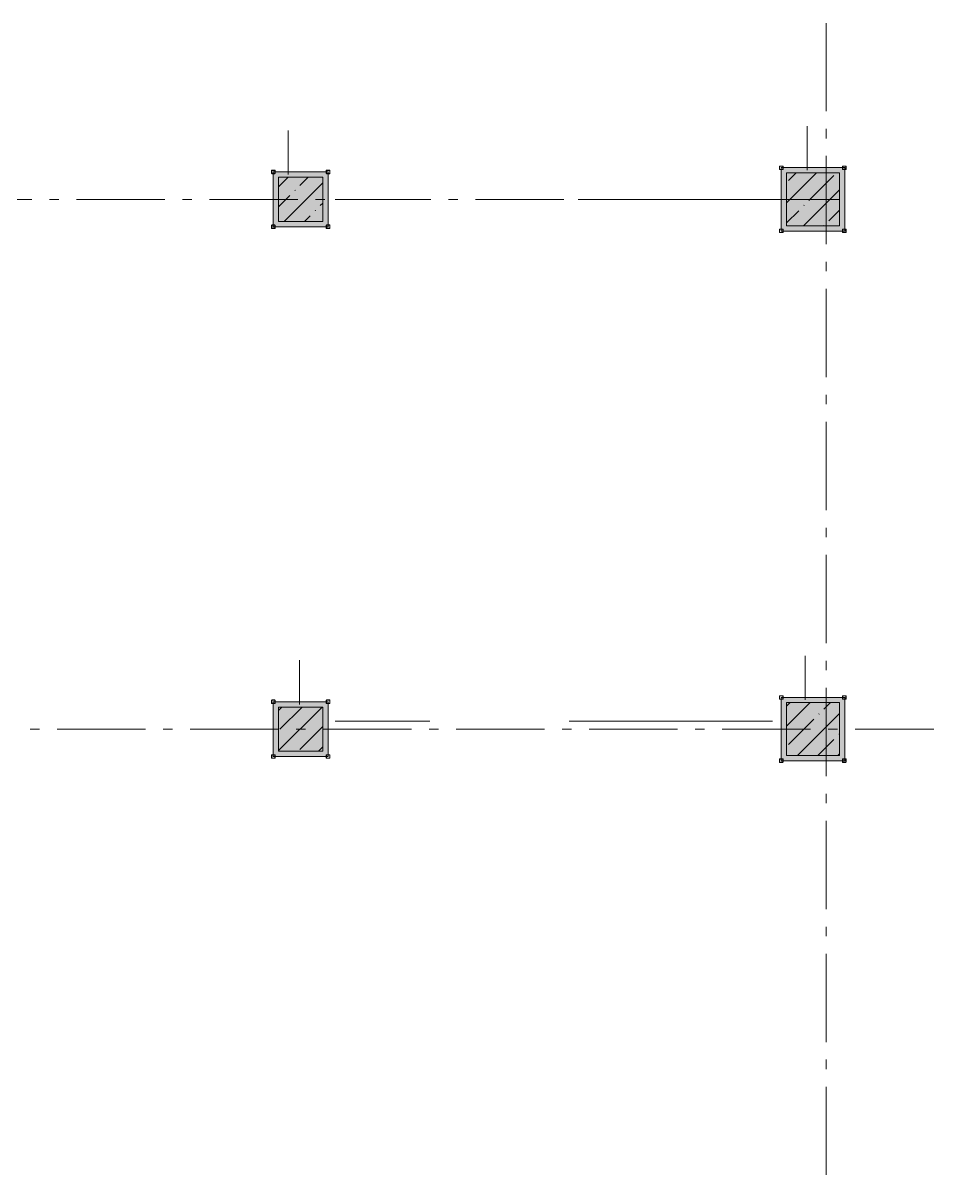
# Model space of a CAD drawing. Header units: millimetres. Extents: x -537608 to 253996, y -217170 to 186033.
# Drawn here: x -285770 to -275457, y -184449 to -171403 of the extents above; entities that cross this region are included whole.
import ezdxf

# ---------------------------------------------------------------- set-up
doc = ezdxf.new("R2010")
doc.units = ezdxf.units.MM
doc.layers.add('PDF _Геометрия', color=7, linetype='Continuous')
doc.layers.add('PDF _Сплошная заливка', color=7, linetype='Continuous', true_color=0xffffff)

msp = doc.modelspace()

# ---------------------------------------------------------------- hatches: boundary and pattern name
at = {"layer": 'PDF _Сплошная заливка', "true_color": 0x9c76cf, "transparency": 33554559}
for points in [[(-282376.1714, -173709.6424), (-282316.1707, -173709.6424), (-282316.1707, -173649.6422), (-282876.1715, -173649.6422), (-282876.1715, -173709.6424), (-282482.8826, -173709.6424)], [(-276526.1692, -173759.6426), (-276466.1685, -173759.6426), (-276466.1685, -173699.6424), (-277126.1697, -173699.6424), (-277126.1697, -173759.6426)], [(-282376.1714, -179649.6462), (-282316.1707, -179649.6462), (-282316.1707, -179089.6454), (-282376.1714, -179089.6454), (-282376.1714, -179149.6439)], [(-276526.1692, -179699.6443), (-276466.1685, -179699.6443), (-276466.1685, -179039.6452), (-276526.1692, -179039.6452), (-276526.1692, -179657.7413)], [(-282482.8826, -179709.6447), (-282316.1707, -179709.6447), (-282316.1707, -179649.6462), (-282876.1715, -179649.6462), (-282876.1715, -179709.6447)], [(-276526.1692, -179759.6449), (-276466.1685, -179759.6449), (-276466.1685, -179699.6443), (-277126.1697, -179699.6443), (-277126.1697, -179759.6449)]]:
    msp.add_hatch(color=193, dxfattribs=at).paths.add_polyline_path(points)
at = {"layer": 'PDF _Сплошная заливка', "transparency": 33554559}
msp.add_hatch(color=256, dxfattribs=at).paths.add_polyline_path([(-277126.1697, -179699.6443), (-276526.1692, -179699.6443), (-276526.1692, -179099.6459), (-277126.1697, -179099.6459), (-277126.1697, -179657.7413)])

# ---------------------------------------------------------------- linework, layer by layer
at = {"layer": 'PDF _Геометрия', "color": 253, "lineweight": 9, "true_color": 0xaaaaaa}
for p, q in [((-276676.1699, -171402.5643), (-276676.1699, -172402.5658)), ((-276676.1699, -172602.5656), (-276676.1699, -172708.3984)), ((-276676.1699, -172908.3993), (-276676.1699, -173908.3994)), ((-285670.4376, -173399.6417), (-286670.4398, -173399.6417)), ((-285364.606, -173399.6417), (-285470.4389, -173399.6417)), ((-284164.6051, -173399.6417), (-285164.6052, -173399.6417)), ((-283858.7714, -173399.6417), (-283964.6042, -173399.6417)), ((-282658.7704, -173399.6417), (-283658.7705, -173399.6417)), ((-282352.9367, -173399.6417), (-282458.7716, -173399.6417)), ((-281152.9378, -173399.6417), (-282152.938, -173399.6417)), ((-280847.1041, -173399.6417), (-280952.937, -173399.6417)), ((-279647.1032, -173399.6417), (-280647.1033, -173399.6417)), ((-279341.2695, -173399.6417), (-279447.1023, -173399.6417)), ((-278141.2685, -173399.6417), (-279141.2686, -173399.6417)), ((-277835.4348, -173399.6417), (-277941.2697, -173399.6417)), ((-276526.1692, -173399.6417), (-277635.4361, -173399.6417)), ((-276676.1699, -174108.3992), (-276676.1699, -174214.2331)), ((-276676.1699, -174414.2334), (-276676.1699, -175414.233)), ((-276676.1699, -175614.2339), (-276676.1699, -175720.0667)), ((-276676.1699, -175920.0665), (-276676.1699, -176920.0677)), ((-276676.1699, -177120.0686), (-276676.1699, -177225.9014)), ((-276676.1699, -177425.9001), (-276676.1699, -178425.9023)), ((-276676.1699, -178625.9011), (-276676.1699, -178731.7339)), ((-276676.1699, -178931.7348), (-276676.1699, -179931.7349)), ((-285688.9616, -179399.6451), (-285583.1288, -179399.6451)), ((-285383.1279, -179399.6451), (-284383.1278, -179399.6451)), ((-284183.1269, -179399.6451), (-284077.2941, -179399.6451)), ((-283877.2933, -179399.6451), (-282877.2931, -179399.6451)), ((-282677.2944, -179399.6451), (-282571.4595, -179399.6451)), ((-282371.4607, -179399.6451), (-281371.4606, -179399.6451)), ((-281171.4597, -179399.6451), (-281065.6269, -179399.6451)), ((-280865.626, -179399.6451), (-279865.6259, -179399.6451)), ((-279665.6251, -179399.6451), (-279559.7922, -179399.6451)), ((-279359.7935, -179399.6451), (-278359.7912, -179399.6451)), ((-278159.7925, -179399.6451), (-278053.9597, -179399.6451)), ((-277853.9588, -179399.6451), (-276853.9587, -179399.6451)), ((-276653.9578, -179399.6451), (-276548.125, -179399.6451)), ((-276348.1241, -179399.6451), (-275457.3822, -179399.6451)), ((-276676.1699, -180131.7358), (-276676.1699, -180237.5686)), ((-276676.1699, -180437.5694), (-276676.1699, -181437.5696)), ((-276676.1699, -181637.5683), (-276676.1699, -181743.4033)), ((-276676.1699, -181943.402), (-276676.1699, -182943.4021)), ((-276676.1699, -183143.403), (-276676.1699, -183249.2358)), ((-276676.1699, -183449.2367), (-276676.1699, -184449.2368))]:
    msp.add_line(p, q, dxfattribs=at)
at = {"layer": 'PDF _Геометрия', "lineweight": 9}
for p, q in [((-276893.9972, -173069.6432), (-276893.9972, -172569.6421)), ((-282768.5323, -173119.6429), (-282768.5323, -172619.6417)), ((-282954.9997, -173070.8139), (-282956.1709, -173073.6429)), ((-282956.1709, -173073.6429), (-282956.1709, -173105.6423)), ((-282956.1709, -173105.6423), (-282954.9997, -173108.4712)), ((-282952.1707, -173069.6432), (-282954.9997, -173070.8139)), ((-282954.9997, -173108.4712), (-282952.1707, -173109.6424)), ((-282954.1708, -173073.6429), (-282953.5852, -173072.2284)), ((-282954.1708, -173105.6423), (-282954.1708, -173073.6429)), ((-282953.5852, -173107.0567), (-282954.1708, -173105.6423)), ((-282953.5852, -173072.2284), (-282952.1707, -173071.6428)), ((-282952.1707, -173107.6423), (-282953.5852, -173107.0567)), ((-282920.1714, -173069.6432), (-282952.1707, -173069.6432)), ((-282952.1707, -173071.6428), (-282920.1714, -173071.6428)), ((-282920.1714, -173107.6423), (-282952.1707, -173107.6423)), ((-282952.1707, -173109.6424), (-282920.1714, -173109.6424)), ((-282876.1715, -173089.6425), (-282936.1721, -173089.6425)), ((-282936.1721, -173089.6425), (-282936.1721, -173709.6424)), ((-282917.3424, -173070.8139), (-282920.1714, -173069.6432)), ((-282920.1714, -173071.6428), (-282918.7569, -173072.2284)), ((-282918.7569, -173107.0567), (-282920.1714, -173107.6423)), ((-282920.1714, -173109.6424), (-282917.3424, -173108.4712)), ((-282918.7569, -173072.2284), (-282918.1713, -173073.6429)), ((-282918.1713, -173105.6423), (-282918.7569, -173107.0567)), ((-282918.1713, -173073.6429), (-282918.1713, -173105.6423)), ((-282916.1712, -173073.6429), (-282917.3424, -173070.8139)), ((-282917.3424, -173108.4712), (-282916.1712, -173105.6423)), ((-282916.1712, -173105.6423), (-282916.1712, -173073.6429)), ((-282376.1714, -173089.6425), (-282876.1715, -173089.6425)), ((-282316.1707, -173089.6425), (-282376.1714, -173089.6425)), ((-282335.0004, -173070.8139), (-282336.1717, -173073.6429)), ((-282336.1717, -173073.6429), (-282336.1717, -173105.6423)), ((-282336.1717, -173105.6423), (-282335.0004, -173108.4712)), ((-282332.1714, -173069.6432), (-282335.0004, -173070.8139)), ((-282335.0004, -173108.4712), (-282332.1714, -173109.6424)), ((-282334.1715, -173073.6429), (-282333.5859, -173072.2284)), ((-282334.1715, -173105.6423), (-282334.1715, -173073.6429)), ((-282333.5859, -173107.0567), (-282334.1715, -173105.6423)), ((-282333.5859, -173072.2284), (-282332.1714, -173071.6428)), ((-282332.1714, -173107.6423), (-282333.5859, -173107.0567)), ((-282300.1721, -173069.6432), (-282332.1714, -173069.6432)), ((-282332.1714, -173071.6428), (-282300.1721, -173071.6428)), ((-282300.1721, -173107.6423), (-282332.1714, -173107.6423)), ((-282332.1714, -173109.6424), (-282300.1721, -173109.6424)), ((-282316.1707, -173649.6422), (-282316.1707, -173089.6425)), ((-282297.3431, -173070.8139), (-282300.1721, -173069.6432)), ((-282300.1721, -173071.6428), (-282298.7576, -173072.2284)), ((-282298.7576, -173107.0567), (-282300.1721, -173107.6423)), ((-282300.1721, -173109.6424), (-282297.3431, -173108.4712)), ((-282298.7576, -173072.2284), (-282298.172, -173073.6429)), ((-282298.172, -173105.6423), (-282298.7576, -173107.0567)), ((-282298.172, -173073.6429), (-282298.172, -173105.6423)), ((-282296.1719, -173073.6429), (-282297.3431, -173070.8139)), ((-282297.3431, -173108.4712), (-282296.1719, -173105.6423)), ((-282296.1719, -173105.6423), (-282296.1719, -173073.6429)), ((-277204.998, -173023.141), (-277206.1692, -173025.9689)), ((-277206.1692, -173025.9689), (-277206.1692, -173057.9694)), ((-277206.1692, -173057.9694), (-277204.998, -173060.7967)), ((-277202.169, -173021.9703), (-277204.998, -173023.141)), ((-277204.998, -173060.7967), (-277202.169, -173061.9695)), ((-277204.1691, -173025.9689), (-277203.5835, -173024.5555)), ((-277204.1691, -173057.9694), (-277204.1691, -173025.9689)), ((-277203.5835, -173059.3838), (-277204.1691, -173057.9694)), ((-277203.5835, -173024.5555), (-277202.169, -173023.9688)), ((-277202.169, -173059.9695), (-277203.5835, -173059.3838)), ((-277170.1696, -173021.9703), (-277202.169, -173021.9703)), ((-277202.169, -173023.9688), (-277170.1696, -173023.9688)), ((-277170.1696, -173059.9695), (-277202.169, -173059.9695)), ((-277202.169, -173061.9695), (-277170.1696, -173061.9695)), ((-277126.1697, -173039.6423), (-277186.1682, -173039.6423)), ((-277186.1682, -173039.6423), (-277186.1682, -173759.6426)), ((-277167.3406, -173023.141), (-277170.1696, -173021.9703)), ((-277170.1696, -173023.9688), (-277168.7551, -173024.5555)), ((-277168.7551, -173059.3838), (-277170.1696, -173059.9695)), ((-277170.1696, -173061.9695), (-277167.3406, -173060.7967)), ((-277168.7551, -173024.5555), (-277168.1695, -173025.9689)), ((-277168.1695, -173057.9694), (-277168.7551, -173059.3838)), ((-277168.1695, -173025.9689), (-277168.1695, -173057.9694)), ((-277166.1694, -173025.9689), (-277167.3406, -173023.141)), ((-277167.3406, -173060.7967), (-277166.1694, -173057.9694)), ((-277166.1694, -173057.9694), (-277166.1694, -173025.9689)), ((-276526.1692, -173039.6423), (-277126.1697, -173039.6423)), ((-277126.1697, -173437.1429), (-276788.6682, -173099.6419)), ((-276526.1692, -173099.6419), (-277126.1697, -173099.6419)), ((-277126.1697, -173099.6419), (-277126.1697, -173699.6424)), ((-277102.8747, -173185.7515), (-277016.7651, -173099.6419)), ((-276874.7778, -173413.8496), (-276589.6534, -173128.7262)), ((-276466.1685, -173039.6423), (-276526.1692, -173039.6423)), ((-276526.1692, -173699.6424), (-276526.1692, -173099.6419)), ((-276490.992, -173023.141), (-276492.1633, -173025.9689)), ((-276492.1633, -173025.9689), (-276492.1633, -173057.9694)), ((-276492.1633, -173057.9694), (-276490.992, -173060.7967)), ((-276488.1631, -173021.9703), (-276490.992, -173023.141)), ((-276490.992, -173060.7967), (-276488.1631, -173061.9695)), ((-276490.1632, -173025.9689), (-276489.5775, -173024.5555)), ((-276490.1632, -173057.9694), (-276490.1632, -173025.9689)), ((-276489.5775, -173059.3838), (-276490.1632, -173057.9694)), ((-276489.5775, -173024.5555), (-276488.1631, -173023.9688)), ((-276488.1631, -173059.9695), (-276489.5775, -173059.3838)), ((-276456.1637, -173021.9703), (-276488.1631, -173021.9703)), ((-276488.1631, -173023.9688), (-276456.1637, -173023.9688)), ((-276456.1637, -173059.9695), (-276488.1631, -173059.9695)), ((-276488.1631, -173061.9695), (-276456.1637, -173061.9695)), ((-276466.1685, -173699.6424), (-276466.1685, -173039.6423)), ((-276453.3347, -173023.141), (-276456.1637, -173021.9703)), ((-276456.1637, -173023.9688), (-276454.7492, -173024.5555)), ((-276454.7492, -173059.3838), (-276456.1637, -173059.9695)), ((-276456.1637, -173061.9695), (-276453.3347, -173060.7967)), ((-276454.7492, -173024.5555), (-276454.1636, -173025.9689)), ((-276454.1636, -173057.9694), (-276454.7492, -173059.3838)), ((-276454.1636, -173025.9689), (-276454.1636, -173057.9694)), ((-276452.1635, -173025.9689), (-276453.3347, -173023.141)), ((-276453.3347, -173060.7967), (-276452.1635, -173057.9694)), ((-276452.1635, -173057.9694), (-276452.1635, -173025.9689)), ((-282876.1715, -173256.5826), (-282769.232, -173149.6421)), ((-282376.1714, -173149.6421), (-282876.1715, -173149.6421)), ((-282876.1715, -173149.6421), (-282876.1715, -173649.6422)), ((-282813.0339, -173649.6422), (-282376.1714, -173212.7797)), ((-282634.2655, -173242.7758), (-282541.1329, -173149.6421)), ((-282376.1714, -173649.6422), (-282376.1714, -173149.6421)), ((-282876.1715, -173484.6807), (-282748.3161, -173356.8258)), ((-282691.2908, -173299.8), (-282686.55, -173295.0592)), ((-276932.4705, -173699.6424), (-276526.1692, -173293.3406)), ((-282406.1664, -173470.8749), (-282376.1714, -173440.8777)), ((-281166.1699, -173399.6417), (-282236.1712, -173399.6417)), ((-279486.1698, -173399.6417), (-277186.1682, -173399.6417)), ((-276931.8009, -173470.8749), (-276927.0601, -173466.1324)), ((-282876.1715, -173649.6422), (-282376.1714, -173649.6422)), ((-282584.9348, -173649.6422), (-282520.217, -173584.9233)), ((-282463.1917, -173527.8991), (-282458.4508, -173523.1572)), ((-282316.1707, -173709.6424), (-282316.1707, -173649.6422)), ((-277126.1697, -173665.2425), (-276988.8262, -173527.8991)), ((-276646.6787, -173641.9492), (-276526.1692, -173521.4386)), ((-282954.9997, -173690.8142), (-282956.1709, -173693.6422)), ((-282956.1709, -173693.6422), (-282956.1709, -173725.6432)), ((-282956.1709, -173725.6432), (-282954.9997, -173728.4721)), ((-282952.1707, -173689.643), (-282954.9997, -173690.8142)), ((-282954.9997, -173728.4721), (-282952.1707, -173729.6428)), ((-282954.1708, -173693.6422), (-282953.5852, -173692.2287)), ((-282954.1708, -173725.6432), (-282954.1708, -173693.6422)), ((-282953.5852, -173727.0577), (-282954.1708, -173725.6432)), ((-282953.5852, -173692.2287), (-282952.1707, -173691.6431)), ((-282952.1707, -173727.6427), (-282953.5852, -173727.0577)), ((-282920.1714, -173689.643), (-282952.1707, -173689.643)), ((-282952.1707, -173691.6431), (-282920.1714, -173691.6431)), ((-282920.1714, -173727.6427), (-282952.1707, -173727.6427)), ((-282952.1707, -173729.6428), (-282920.1714, -173729.6428)), ((-282936.1721, -173709.6424), (-282876.1715, -173709.6424)), ((-282917.3424, -173690.8142), (-282920.1714, -173689.643)), ((-282920.1714, -173691.6431), (-282918.7569, -173692.2287)), ((-282918.7569, -173727.0577), (-282920.1714, -173727.6427)), ((-282920.1714, -173729.6428), (-282917.3424, -173728.4721)), ((-282918.7569, -173692.2287), (-282918.1713, -173693.6422)), ((-282918.1713, -173725.6432), (-282918.7569, -173727.0577)), ((-282918.1713, -173693.6422), (-282918.1713, -173725.6432)), ((-282916.1712, -173693.6422), (-282917.3424, -173690.8142)), ((-282917.3424, -173728.4721), (-282916.1712, -173725.6432)), ((-282916.1712, -173725.6432), (-282916.1712, -173693.6422)), ((-282876.1715, -173709.6424), (-282316.1707, -173709.6424)), ((-282335.0004, -173690.8142), (-282336.1717, -173693.6422)), ((-282336.1717, -173693.6422), (-282336.1717, -173725.6432)), ((-282336.1717, -173725.6432), (-282335.0004, -173728.4721)), ((-282332.1714, -173689.643), (-282335.0004, -173690.8142)), ((-282335.0004, -173728.4721), (-282332.1714, -173729.6428)), ((-282334.1715, -173693.6422), (-282333.5859, -173692.2287)), ((-282334.1715, -173725.6432), (-282334.1715, -173693.6422)), ((-282333.5859, -173727.0577), (-282334.1715, -173725.6432)), ((-282333.5859, -173692.2287), (-282332.1714, -173691.6431)), ((-282332.1714, -173727.6427), (-282333.5859, -173727.0577)), ((-282300.1721, -173689.643), (-282332.1714, -173689.643)), ((-282332.1714, -173691.6431), (-282300.1721, -173691.6431)), ((-282300.1721, -173727.6427), (-282332.1714, -173727.6427)), ((-282332.1714, -173729.6428), (-282300.1721, -173729.6428)), ((-282297.3431, -173690.8142), (-282300.1721, -173689.643)), ((-282300.1721, -173691.6431), (-282298.7576, -173692.2287)), ((-282298.7576, -173727.0577), (-282300.1721, -173727.6427)), ((-282300.1721, -173729.6428), (-282297.3431, -173728.4721)), ((-282298.7576, -173692.2287), (-282298.172, -173693.6422)), ((-282298.172, -173725.6432), (-282298.7576, -173727.0577)), ((-282298.172, -173693.6422), (-282298.172, -173725.6432)), ((-282296.1719, -173693.6422), (-282297.3431, -173690.8142)), ((-282297.3431, -173728.4721), (-282296.1719, -173725.6432)), ((-282296.1719, -173725.6432), (-282296.1719, -173693.6422)), ((-277204.998, -173737.57), (-277206.1692, -173740.3989)), ((-277206.1692, -173740.3989), (-277206.1692, -173772.3994)), ((-277206.1692, -173772.3994), (-277204.998, -173775.2273)), ((-277202.169, -173736.3988), (-277204.998, -173737.57)), ((-277204.998, -173775.2273), (-277202.169, -173776.3985)), ((-277204.1691, -173740.3989), (-277203.5835, -173738.9844)), ((-277204.1691, -173772.3994), (-277204.1691, -173740.3989)), ((-277203.5835, -173773.8134), (-277204.1691, -173772.3994)), ((-277203.5835, -173738.9844), (-277202.169, -173738.3989)), ((-277202.169, -173774.3984), (-277203.5835, -173773.8134)), ((-277170.1696, -173736.3988), (-277202.169, -173736.3988)), ((-277202.169, -173738.3989), (-277170.1696, -173738.3989)), ((-277170.1696, -173774.3984), (-277202.169, -173774.3984)), ((-277202.169, -173776.3985), (-277170.1696, -173776.3985)), ((-277186.1682, -173759.6426), (-277126.1697, -173759.6426)), ((-277167.3406, -173737.57), (-277170.1696, -173736.3988)), ((-277170.1696, -173738.3989), (-277168.7551, -173738.9844)), ((-277168.7551, -173773.8134), (-277170.1696, -173774.3984)), ((-277170.1696, -173776.3985), (-277167.3406, -173775.2273)), ((-277168.7551, -173738.9844), (-277168.1695, -173740.3989)), ((-277168.1695, -173772.3994), (-277168.7551, -173773.8134)), ((-277168.1695, -173740.3989), (-277168.1695, -173772.3994)), ((-277166.1694, -173740.3989), (-277167.3406, -173737.57)), ((-277167.3406, -173775.2273), (-277166.1694, -173772.3994)), ((-277166.1694, -173772.3994), (-277166.1694, -173740.3989)), ((-277126.1697, -173699.6424), (-276526.1692, -173699.6424)), ((-277126.1697, -173759.6426), (-276466.1685, -173759.6426)), ((-276703.704, -173698.9728), (-276698.961, -173694.2305)), ((-276490.992, -173737.57), (-276492.1633, -173740.3989)), ((-276492.1633, -173740.3989), (-276492.1633, -173772.3994)), ((-276492.1633, -173772.3994), (-276490.992, -173775.2273)), ((-276488.1631, -173736.3988), (-276490.992, -173737.57)), ((-276490.992, -173775.2273), (-276488.1631, -173776.3985)), ((-276490.1632, -173740.3989), (-276489.5775, -173738.9844)), ((-276490.1632, -173772.3994), (-276490.1632, -173740.3989)), ((-276489.5775, -173773.8134), (-276490.1632, -173772.3994)), ((-276489.5775, -173738.9844), (-276488.1631, -173738.3989)), ((-276488.1631, -173774.3984), (-276489.5775, -173773.8134)), ((-276456.1637, -173736.3988), (-276488.1631, -173736.3988)), ((-276488.1631, -173738.3989), (-276456.1637, -173738.3989)), ((-276456.1637, -173774.3984), (-276488.1631, -173774.3984)), ((-276488.1631, -173776.3985), (-276456.1637, -173776.3985)), ((-276466.1685, -173759.6426), (-276466.1685, -173699.6424)), ((-276453.3347, -173737.57), (-276456.1637, -173736.3988)), ((-276456.1637, -173738.3989), (-276454.7492, -173738.9844)), ((-276454.7492, -173773.8134), (-276456.1637, -173774.3984)), ((-276456.1637, -173776.3985), (-276453.3347, -173775.2273)), ((-276454.7492, -173738.9844), (-276454.1636, -173740.3989)), ((-276454.1636, -173772.3994), (-276454.7492, -173773.8134)), ((-276454.1636, -173740.3989), (-276454.1636, -173772.3994)), ((-276452.1635, -173740.3989), (-276453.3347, -173737.57)), ((-276453.3347, -173775.2273), (-276452.1635, -173772.3994)), ((-276452.1635, -173772.3994), (-276452.1635, -173740.3989)), ((-276915.503, -179069.6444), (-276915.503, -178569.6444)), ((-282640.6317, -179119.6447), (-282640.6317, -178619.6446)), ((-282954.9997, -179070.8157), (-282956.1709, -179073.6446)), ((-282956.1709, -179073.6446), (-282956.1709, -179105.644)), ((-282956.1709, -179105.644), (-282954.9997, -179108.473)), ((-282952.1707, -179069.6444), (-282954.9997, -179070.8157)), ((-282954.9997, -179108.473), (-282952.1707, -179109.6442)), ((-282954.1708, -179073.6446), (-282953.5852, -179072.2302)), ((-282954.1708, -179105.644), (-282954.1708, -179073.6446)), ((-282953.5852, -179107.0585), (-282954.1708, -179105.644)), ((-282953.5852, -179072.2302), (-282952.1707, -179071.6445)), ((-282952.1707, -179107.6441), (-282953.5852, -179107.0585)), ((-282920.1714, -179069.6444), (-282952.1707, -179069.6444)), ((-282952.1707, -179071.6445), (-282920.1714, -179071.6445)), ((-282920.1714, -179107.6441), (-282952.1707, -179107.6441)), ((-282952.1707, -179109.6442), (-282920.1714, -179109.6442)), ((-282876.1715, -179089.6454), (-282936.1721, -179089.6454)), ((-282936.1721, -179089.6454), (-282936.1721, -179709.6447)), ((-282917.3424, -179070.8157), (-282920.1714, -179069.6444)), ((-282920.1714, -179071.6445), (-282918.7569, -179072.2302)), ((-282918.7569, -179107.0585), (-282920.1714, -179107.6441)), ((-282920.1714, -179109.6442), (-282917.3424, -179108.473)), ((-282918.7569, -179072.2302), (-282918.1713, -179073.6446)), ((-282918.1713, -179105.644), (-282918.7569, -179107.0585)), ((-282918.1713, -179073.6446), (-282918.1713, -179105.644)), ((-282916.1712, -179073.6446), (-282917.3424, -179070.8157)), ((-282917.3424, -179108.473), (-282916.1712, -179105.644)), ((-282916.1712, -179105.644), (-282916.1712, -179073.6446)), ((-282376.1714, -179089.6454), (-282876.1715, -179089.6454)), ((-282316.1707, -179089.6454), (-282376.1714, -179089.6454)), ((-282335.0004, -179070.8157), (-282336.1717, -179073.6446)), ((-282336.1717, -179073.6446), (-282336.1717, -179105.644)), ((-282336.1717, -179105.644), (-282335.0004, -179108.473)), ((-282332.1714, -179069.6444), (-282335.0004, -179070.8157)), ((-282335.0004, -179108.473), (-282332.1714, -179109.6442)), ((-282334.1715, -179073.6446), (-282333.5859, -179072.2302)), ((-282334.1715, -179105.644), (-282334.1715, -179073.6446)), ((-282333.5859, -179107.0585), (-282334.1715, -179105.644)), ((-282333.5859, -179072.2302), (-282332.1714, -179071.6445)), ((-282332.1714, -179107.6441), (-282333.5859, -179107.0585)), ((-282300.1721, -179069.6444), (-282332.1714, -179069.6444)), ((-282332.1714, -179071.6445), (-282300.1721, -179071.6445)), ((-282300.1721, -179107.6441), (-282332.1714, -179107.6441)), ((-282332.1714, -179109.6442), (-282300.1721, -179109.6442)), ((-282316.1707, -179649.6462), (-282316.1707, -179089.6454)), ((-282297.3431, -179070.8157), (-282300.1721, -179069.6444)), ((-282300.1721, -179071.6445), (-282298.7576, -179072.2302)), ((-282298.7576, -179107.0585), (-282300.1721, -179107.6441)), ((-282300.1721, -179109.6442), (-282297.3431, -179108.473)), ((-282298.7576, -179072.2302), (-282298.172, -179073.6446)), ((-282298.172, -179105.644), (-282298.7576, -179107.0585)), ((-282298.172, -179073.6446), (-282298.172, -179105.644)), ((-282296.1719, -179073.6446), (-282297.3431, -179070.8157)), ((-282297.3431, -179108.473), (-282296.1719, -179105.644)), ((-282296.1719, -179105.644), (-282296.1719, -179073.6446)), ((-277204.998, -179023.1428), (-277206.1692, -179025.9718)), ((-277206.1692, -179025.9718), (-277206.1692, -179057.9711)), ((-277206.1692, -179057.9711), (-277204.998, -179060.8001)), ((-277202.169, -179021.9716), (-277204.998, -179023.1428)), ((-277204.998, -179060.8001), (-277202.169, -179061.9713)), ((-277204.1691, -179025.9718), (-277203.5835, -179024.5573)), ((-277204.1691, -179057.9711), (-277204.1691, -179025.9718)), ((-277203.5835, -179059.3856), (-277204.1691, -179057.9711)), ((-277203.5835, -179024.5573), (-277202.169, -179023.9716)), ((-277202.169, -179059.9712), (-277203.5835, -179059.3856)), ((-277170.1696, -179021.9716), (-277202.169, -179021.9716)), ((-277202.169, -179023.9716), (-277170.1696, -179023.9716)), ((-277170.1696, -179059.9712), (-277202.169, -179059.9712)), ((-277202.169, -179061.9713), (-277170.1696, -179061.9713)), ((-277126.1697, -179039.6452), (-277186.1682, -179039.6452)), ((-277186.1682, -179039.6452), (-277186.1682, -179759.6449)), ((-277167.3406, -179023.1428), (-277170.1696, -179021.9716)), ((-277170.1696, -179023.9716), (-277168.7551, -179024.5573)), ((-277168.7551, -179059.3856), (-277170.1696, -179059.9712)), ((-277170.1696, -179061.9713), (-277167.3406, -179060.8001)), ((-277168.7551, -179024.5573), (-277168.1695, -179025.9718)), ((-277168.1695, -179057.9711), (-277168.7551, -179059.3856)), ((-277168.1695, -179025.9718), (-277168.1695, -179057.9711)), ((-277166.1694, -179025.9718), (-277167.3406, -179023.1428)), ((-277167.3406, -179060.8001), (-277166.1694, -179057.9711)), ((-277166.1694, -179057.9711), (-277166.1694, -179025.9718)), ((-276526.1692, -179039.6452), (-277126.1697, -179039.6452)), ((-277126.1697, -179367.7081), (-276858.1074, -179099.6459)), ((-277126.1697, -179139.609), (-277086.2044, -179099.6459)), ((-276526.1692, -179099.6459), (-277126.1697, -179099.6459)), ((-277126.1697, -179099.6459), (-277126.1697, -179699.6443)), ((-276703.704, -179173.3394), (-276630.0083, -179099.6459)), ((-276466.1685, -179039.6452), (-276526.1692, -179039.6452)), ((-276526.1692, -179699.6443), (-276526.1692, -179099.6459)), ((-276490.992, -179023.1428), (-276492.1633, -179025.9718)), ((-276492.1633, -179025.9718), (-276492.1633, -179057.9711)), ((-276492.1633, -179057.9711), (-276490.992, -179060.8001)), ((-276488.1631, -179021.9716), (-276490.992, -179023.1428)), ((-276490.992, -179060.8001), (-276488.1631, -179061.9713)), ((-276490.1632, -179025.9718), (-276489.5775, -179024.5573)), ((-276490.1632, -179057.9711), (-276490.1632, -179025.9718)), ((-276489.5775, -179059.3856), (-276490.1632, -179057.9711)), ((-276489.5775, -179024.5573), (-276488.1631, -179023.9716)), ((-276488.1631, -179059.9712), (-276489.5775, -179059.3856)), ((-276456.1637, -179021.9716), (-276488.1631, -179021.9716)), ((-276488.1631, -179023.9716), (-276456.1637, -179023.9716)), ((-276456.1637, -179059.9712), (-276488.1631, -179059.9712)), ((-276488.1631, -179061.9713), (-276456.1637, -179061.9713)), ((-276466.1685, -179699.6443), (-276466.1685, -179039.6452)), ((-276453.3347, -179023.1428), (-276456.1637, -179021.9716)), ((-276456.1637, -179023.9716), (-276454.7492, -179024.5573)), ((-276454.7492, -179059.3856), (-276456.1637, -179059.9712)), ((-276456.1637, -179061.9713), (-276453.3347, -179060.8001)), ((-276454.7492, -179024.5573), (-276454.1636, -179025.9718)), ((-276454.1636, -179057.9711), (-276454.7492, -179059.3856)), ((-276454.1636, -179025.9718), (-276454.1636, -179057.9711)), ((-276452.1635, -179025.9718), (-276453.3347, -179023.1428)), ((-276453.3347, -179060.8001), (-276452.1635, -179057.9711)), ((-276452.1635, -179057.9711), (-276452.1635, -179025.9718)), ((-282876.1715, -179187.1463), (-282838.6691, -179149.6439)), ((-282876.1715, -179643.3445), (-282382.4731, -179149.6439)), ((-282376.1714, -179149.6439), (-282876.1715, -179149.6439)), ((-282876.1715, -179149.6439), (-282876.1715, -179649.6462)), ((-282862.3645, -179401.4385), (-282610.5722, -179149.6439)), ((-282376.1714, -179649.6462), (-282376.1714, -179149.6439)), ((-277001.9098, -179699.6443), (-276526.1692, -179223.9037)), ((-276760.7272, -179230.3647), (-276755.9863, -179225.6217)), ((-282634.2655, -179629.5376), (-282376.1714, -179371.4413)), ((-281166.1699, -179309.6451), (-282236.1712, -179309.6451)), ((-279586.1702, -179309.6451), (-277286.1687, -179309.6451)), ((-277102.8747, -179572.5123), (-276817.7525, -179287.3879)), ((-276773.8107, -179699.6443), (-276589.6534, -179515.4869)), ((-276532.6281, -179458.4638), (-276527.8872, -179453.7208)), ((-282876.1715, -179649.6462), (-282376.1714, -179649.6462)), ((-282426.275, -179649.6462), (-282376.1714, -179599.5404)), ((-282316.1707, -179709.6447), (-282316.1707, -179649.6462)), ((-282954.9997, -179690.8171), (-282956.1709, -179693.6461)), ((-282956.1709, -179693.6461), (-282956.1709, -179725.6454)), ((-282956.1709, -179725.6454), (-282954.9997, -179728.4744)), ((-282952.1707, -179689.6459), (-282954.9997, -179690.8171)), ((-282954.9997, -179728.4744), (-282952.1707, -179729.6457)), ((-282954.1708, -179693.6461), (-282953.5852, -179692.2316)), ((-282954.1708, -179725.6454), (-282954.1708, -179693.6461)), ((-282953.5852, -179727.0599), (-282954.1708, -179725.6454)), ((-282953.5852, -179692.2316), (-282952.1707, -179691.646)), ((-282952.1707, -179727.6455), (-282953.5852, -179727.0599)), ((-282920.1714, -179689.6459), (-282952.1707, -179689.6459)), ((-282952.1707, -179691.646), (-282920.1714, -179691.646)), ((-282920.1714, -179727.6455), (-282952.1707, -179727.6455)), ((-282952.1707, -179729.6457), (-282920.1714, -179729.6457)), ((-282936.1721, -179709.6447), (-282876.1715, -179709.6447)), ((-282917.3424, -179690.8171), (-282920.1714, -179689.6459)), ((-282920.1714, -179691.646), (-282918.7569, -179692.2316)), ((-282918.7569, -179727.0599), (-282920.1714, -179727.6455)), ((-282920.1714, -179729.6457), (-282917.3424, -179728.4744)), ((-282918.7569, -179692.2316), (-282918.1713, -179693.6461)), ((-282918.1713, -179725.6454), (-282918.7569, -179727.0599)), ((-282918.1713, -179693.6461), (-282918.1713, -179725.6454)), ((-282916.1712, -179693.6461), (-282917.3424, -179690.8171)), ((-282917.3424, -179728.4744), (-282916.1712, -179725.6454)), ((-282916.1712, -179725.6454), (-282916.1712, -179693.6461)), ((-282876.1715, -179709.6447), (-282316.1707, -179709.6447)), ((-282335.0004, -179690.8171), (-282336.1717, -179693.6461)), ((-282336.1717, -179693.6461), (-282336.1717, -179725.6454)), ((-282336.1717, -179725.6454), (-282335.0004, -179728.4744)), ((-282332.1714, -179689.6459), (-282335.0004, -179690.8171)), ((-282335.0004, -179728.4744), (-282332.1714, -179729.6457)), ((-282334.1715, -179693.6461), (-282333.5859, -179692.2316)), ((-282334.1715, -179725.6454), (-282334.1715, -179693.6461)), ((-282333.5859, -179727.0599), (-282334.1715, -179725.6454)), ((-282333.5859, -179692.2316), (-282332.1714, -179691.646)), ((-282332.1714, -179727.6455), (-282333.5859, -179727.0599)), ((-282300.1721, -179689.6459), (-282332.1714, -179689.6459)), ((-282332.1714, -179691.646), (-282300.1721, -179691.646)), ((-282300.1721, -179727.6455), (-282332.1714, -179727.6455)), ((-282332.1714, -179729.6457), (-282300.1721, -179729.6457)), ((-282297.3431, -179690.8171), (-282300.1721, -179689.6459)), ((-282300.1721, -179691.646), (-282298.7576, -179692.2316)), ((-282298.7576, -179727.0599), (-282300.1721, -179727.6455)), ((-282300.1721, -179729.6457), (-282297.3431, -179728.4744)), ((-282298.7576, -179692.2316), (-282298.172, -179693.6461)), ((-282298.172, -179725.6454), (-282298.7576, -179727.0599)), ((-282298.172, -179693.6461), (-282298.172, -179725.6454)), ((-282296.1719, -179693.6461), (-282297.3431, -179690.8171)), ((-282297.3431, -179728.4744), (-282296.1719, -179725.6454)), ((-282296.1719, -179725.6454), (-282296.1719, -179693.6461)), ((-277204.998, -179737.5729), (-277206.1692, -179740.4018)), ((-277206.1692, -179740.4018), (-277206.1692, -179772.4012)), ((-277206.1692, -179772.4012), (-277204.998, -179775.2302)), ((-277202.169, -179736.4016), (-277204.998, -179737.5729)), ((-277204.998, -179775.2302), (-277202.169, -179776.4014)), ((-277204.1691, -179740.4018), (-277203.5835, -179738.9873)), ((-277204.1691, -179772.4012), (-277204.1691, -179740.4018)), ((-277203.5835, -179773.8157), (-277204.1691, -179772.4012)), ((-277203.5835, -179738.9873), (-277202.169, -179738.4017)), ((-277202.169, -179774.4012), (-277203.5835, -179773.8157)), ((-277170.1696, -179736.4016), (-277202.169, -179736.4016)), ((-277202.169, -179738.4017), (-277170.1696, -179738.4017)), ((-277170.1696, -179774.4012), (-277202.169, -179774.4012)), ((-277202.169, -179776.4014), (-277170.1696, -179776.4014)), ((-277186.1682, -179759.6449), (-277126.1697, -179759.6449)), ((-277167.3406, -179737.5729), (-277170.1696, -179736.4016)), ((-277170.1696, -179738.4017), (-277168.7551, -179738.9873)), ((-277168.7551, -179773.8157), (-277170.1696, -179774.4012)), ((-277170.1696, -179776.4014), (-277167.3406, -179775.2302)), ((-277168.7551, -179738.9873), (-277168.1695, -179740.4018)), ((-277168.1695, -179772.4012), (-277168.7551, -179773.8157)), ((-277168.1695, -179740.4018), (-277168.1695, -179772.4012)), ((-277166.1694, -179740.4018), (-277167.3406, -179737.5729)), ((-277167.3406, -179775.2302), (-277166.1694, -179772.4012)), ((-277166.1694, -179772.4012), (-277166.1694, -179740.4018)), ((-277126.1697, -179699.6443), (-276526.1692, -179699.6443)), ((-277126.1697, -179759.6449), (-276466.1685, -179759.6449)), ((-276545.7137, -179699.6443), (-276526.1692, -179680.1018)), ((-276490.992, -179737.5729), (-276492.1633, -179740.4018)), ((-276492.1633, -179740.4018), (-276492.1633, -179772.4012)), ((-276492.1633, -179772.4012), (-276490.992, -179775.2302)), ((-276488.1631, -179736.4016), (-276490.992, -179737.5729)), ((-276490.992, -179775.2302), (-276488.1631, -179776.4014)), ((-276490.1632, -179740.4018), (-276489.5775, -179738.9873)), ((-276490.1632, -179772.4012), (-276490.1632, -179740.4018)), ((-276489.5775, -179773.8157), (-276490.1632, -179772.4012)), ((-276489.5775, -179738.9873), (-276488.1631, -179738.4017)), ((-276488.1631, -179774.4012), (-276489.5775, -179773.8157)), ((-276456.1637, -179736.4016), (-276488.1631, -179736.4016)), ((-276488.1631, -179738.4017), (-276456.1637, -179738.4017)), ((-276456.1637, -179774.4012), (-276488.1631, -179774.4012)), ((-276488.1631, -179776.4014), (-276456.1637, -179776.4014)), ((-276466.1685, -179759.6449), (-276466.1685, -179699.6443)), ((-276453.3347, -179737.5729), (-276456.1637, -179736.4016)), ((-276456.1637, -179738.4017), (-276454.7492, -179738.9873)), ((-276454.7492, -179773.8157), (-276456.1637, -179774.4012)), ((-276456.1637, -179776.4014), (-276453.3347, -179775.2302)), ((-276454.7492, -179738.9873), (-276454.1636, -179740.4018)), ((-276454.1636, -179772.4012), (-276454.7492, -179773.8157)), ((-276454.1636, -179740.4018), (-276454.1636, -179772.4012)), ((-276452.1635, -179740.4018), (-276453.3347, -179737.5729)), ((-276453.3347, -179775.2302), (-276452.1635, -179772.4012)), ((-276452.1635, -179772.4012), (-276452.1635, -179740.4018))]:
    msp.add_line(p, q, dxfattribs=at)
at = {"layer": 'PDF _Сплошная заливка', "color": 193, "lineweight": 35, "true_color": 0x9c76cf, "transparency": 33554559}
for points in [[(-282876.1715, -173709.6424), (-282876.1715, -173089.6425), (-282936.1721, -173709.6424), (-282936.1721, -173089.6425)], [(-282876.1715, -173149.6421), (-282376.1714, -173149.6421), (-282876.1715, -173089.6425), (-282376.1714, -173089.6425)], [(-282316.1707, -173649.6422), (-282316.1707, -173089.6425), (-282376.1714, -173649.6422), (-282376.1714, -173089.6425)], [(-277126.1697, -173759.6426), (-277126.1697, -173039.6423), (-277186.1682, -173759.6426), (-277186.1682, -173039.6423)], [(-276526.1692, -173099.6419), (-276526.1692, -173039.6423), (-277126.1697, -173099.6419), (-277126.1697, -173039.6423)], [(-276466.1685, -173699.6424), (-276466.1685, -173039.6423), (-276526.1692, -173699.6424), (-276526.1692, -173039.6423)], [(-282876.1715, -179709.6447), (-282876.1715, -179089.6454), (-282936.1721, -179709.6447), (-282936.1721, -179089.6454)], [(-282876.1715, -179149.6439), (-282376.1714, -179149.6439), (-282876.1715, -179089.6454), (-282376.1714, -179089.6454)], [(-277126.1697, -179759.6449), (-277126.1697, -179039.6452), (-277186.1682, -179759.6449), (-277186.1682, -179039.6452)], [(-276526.1692, -179099.6459), (-276526.1692, -179039.6452), (-277126.1697, -179099.6459), (-277126.1697, -179039.6452)]]:
    msp.add_solid(points, dxfattribs=at)
at = {"layer": 'PDF _Сплошная заливка', "lineweight": 35, "transparency": 33554559}
for points in [[(-277126.1697, -173699.6424), (-276526.1692, -173699.6424), (-277126.1697, -173099.6419), (-276526.1692, -173099.6419)], [(-282876.1715, -173649.6422), (-282376.1714, -173649.6422), (-282876.1715, -173149.6421), (-282376.1714, -173149.6421)], [(-282876.1715, -179649.6462), (-282376.1714, -179649.6462), (-282876.1715, -179149.6439), (-282376.1714, -179149.6439)]]:
    msp.add_solid(points, dxfattribs=at)

doc.saveas('drawing.dxf')
